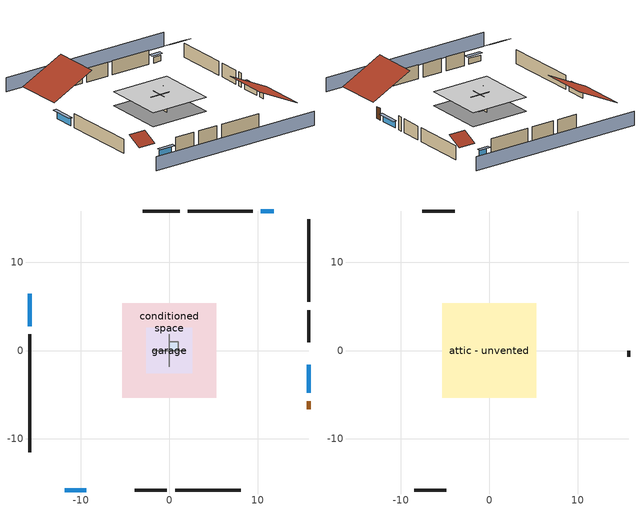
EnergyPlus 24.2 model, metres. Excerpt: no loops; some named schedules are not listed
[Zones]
central ac and furnace airloop ret air zone
 floor adiabatic (AdiabaticConst): 0,0 0,1 1,1 1,0 z0
 wall adiabatic (AdiabaticConst): 0,1 0,0 1,0 1,1 0,1 z0:1
 ceiling adiabatic (AdiabaticConst): 1,0 1,1 0,1 0,0 z1
conditioned space
 floor foundation (Slab2 construction): -5.34,-5.34 -5.34,5.34 5.34,5.34 5.34,-5.34 z0
 wall outside (AdiabaticWallConstruction 1): 15.78,-6.63 15.78,-5.71 z0:2.03
 wall outside (AdiabaticWallConstruction): -15.78,6.41 -15.78,2.77 z0:1.22; 11.79,15.78 10.36,15.78 z0:0.98; 15.78,-4.79 15.78,-1.63 z0:1.07; -11.79,-15.78 -9.41,-15.78 z0:1.04
 wall outside (Wall3 construction): -15.78,1.84 -15.78,-11.49 z0:2.44
 wall outside (Wall4 construction): 1.19,15.78 -3,15.78 z0:2.44
 wall outside (Wall7 construction): 15.78,5.5 15.78,14.85 z0:2.44
 wall outside (Wall8 construction): 0.66,-15.78 8.07,-15.78 z0:2.44
 wall to garage (Wall5 construction): 0,-1.83 0,1.83 z0:2.44
 wall to garage (Wall6 construction): 1.83,0 -1.83,0 z0:2.44
 window (WindowConstruction): -15.78,6.4 -15.78,2.77 z0:1.22
 window (WindowConstruction 1): 11.79,15.78 10.36,15.78 z0:0.98
 window (WindowConstruction 2): 15.78,-4.79 15.78,-1.63 z0:1.07
 window (WindowConstruction 3): -11.79,-15.78 -9.41,-15.78 z0:1.04
 door (Door): 15.78,-6.63 15.78,-5.72 z0:2.03
garage
 floor foundation (Slab1 construction): -2.59,-2.59 -2.59,2.59 2.59,2.59 2.59,-2.59 z0
 wall outside (Wall1 construction): 9.43,15.78 2.12,15.78 z0:2.44
 wall outside (Wall12 construction): -3.92,-15.78 -0.27,-15.78 z0:2.44
 wall outside (Wall2 construction): 15.78,0.91 15.78,4.57 z0:2.44
attic - unvented
 floor to garage (Floor1 construction): -2.59,-2.59 -2.59,2.59 2.59,2.59 2.59,-2.59 z2.44
 floor to conditioned space (Floor2 construction Reversed): -5.34,-5.34 -5.34,5.34 5.34,5.34 5.34,-5.34 z2.44
 wall outside (Wall10 construction): -8.48,-15.78 -4.85,-15.78 z0:2.44
 wall outside (Wall11 construction): 15.78,-0.71 15.78,-0.02 z0:2.44
 wall outside (Wall9 construction): -3.93,15.78 -7.56,15.78 z0:2.44
 roof outside (Roof1 construction): -15.78,7.33,2.44 -8.23,7.33,6.21 -8.23,15.78,6.21 -15.78,15.78,2.44
 roof outside (Roof2 construction): 12.72,15.78,2.44 12.72,13.04,3.81 15.78,13.04,3.81 15.78,15.78,2.44
 roof outside (Roof3 construction): -12.72,-15.78,2.44 -12.72,-13.04,3.81 -15.78,-13.04,3.81 -15.78,-15.78,2.44
 roof outside (Roof4 construction): 15.78,-7.56,2.44 8.43,-7.56,6.11 8.43,-15.78,6.11 15.78,-15.78,2.44
shading: 15.78,20.35 -15.78,20.35 / -15.78,-20.35 15.78,-20.35 z0:2.44; -15.78,2.47 -15.78,6.71 -16.38,6.71 -16.38,2.47 z1.52; 10.06,15.78 12.09,15.78 12.09,16.38 10.06,16.38 z1.28; 15.78,-1.33 15.78,-5.09 16.38,-5.09 16.38,-1.33 z1.37; -9.11,-15.78 -12.09,-15.78 -12.09,-16.38 -9.11,-16.38 z1.34
[Building]
Building 1: Terrain=Suburbs
[Site:Location]
Portland Intl Arpt_OR: Latitude {deg}=45.59; Longitude {deg}=-122.6; Time Zone {hr}=-8; Elevation {m}=33; Keep Site Location Information=Yes
[Site:GroundTemperature:Shallow]
10.2558, 8.96328, 8.85977, 9.47314, 11.9355, 14.3863, 16.5111, 17.8571, 17.9714, 16.8767, 14.8061, 12.4304
[Site:WaterMainsTemperature]
Calculation Method=Schedule; Temperature Schedule=mains temperature schedule
[Material] Roughness=Rough; Thermal Absorptance=0.9
Name | Thickness {m} | Conductivity {W/m-K} | Density {kg/m3} | Specific Heat {J/kg-K} | Solar Absorptance | Visible Absorptance
asphalt or fiberglass shingles | 0.00635 | 0.162714 | 1121.4 | 1465.45 | 0.85 | 0.85
ceiling loosefill ins | 0.0846667 | 0.0480833 | 16.02 | 1046.75 | 0.7 | 0.7
ceiling stud and cavity | 0.1397 | 1.39189 | 65.682 | 1177.47 | 0.7 | 0.7
ceiling stud and cavity 1 | 0.1397 | 0.0920385 | 65.682 | 1177.47 | 0.7 | 0.7
concrete 4.0 in. | 0.1016 | 1.803125 | 2242.8 | 837.4 | 0.7 | 0.7
door material | 0.04445 | 0.0612267 | 512.64 | 1214.23 | 0.7 | 0.7
floor covering | 0.0127 | 0.0450781 | 54.468 | 1339.84 | 0.9 | 0.9
furniture material conditioned space 1; furniture material garage 1 | 0.1524 | 0.115458 | 640.8 | 1214.23 | 0.6 | 0.6
gypsum board | 0.0127 | 0.160291 | 801 | 837.4 | 0.6 | 0.6
osb sheathing 0.5 in. | 0.0127 | 0.115458 | 512.64 | 1214.23 | 0.6 | 0.6
osb sheathing 0.5 in. 1; osb sheathing 0.5 in. 2; osb sheathing 0.5 in. 3 | 0.0127 | 0.115458 | 512.64 | 1214.23 | 0.7 | 0.7
roof rigid ins | 0.00281632 | 0.029427 | 32.04 | 1214.23 | 0.7 | 0.7
wall rigid ins | 0.512978 | 0.029427 | 32.04 | 1214.23 | 0.7 | 0.7
wall stud and cavity | 0.1397 | 0.727959 | 139.0536 | 1170.24 | 0.6 | 0.6
wall stud and cavity 1 | 0.1397 | 0.550994 | 139.0536 | 1170.24 | 0.7 | 0.7
wall stud and cavity 2 | 0.1397 | 0.335416 | 139.0536 | 1170.24 | 0.7 | 0.7
wall stud and cavity 3 | 0.0889 | 0.380278 | 52.3479 | 1209.89 | 0.7 | 0.7
wall stud and cavity 4 | 0.0889 | 0.391764 | 83.0341 | 1211.67 | 0.7 | 0.7
wood siding | 0.0254 | 0.102417 | 544.68 | 1172.36 | 0.85 | 0.85
wood siding 1; wood siding 2 | 0.0254 | 0.102417 | 544.68 | 1172.36 | 0.7 | 0.7
[Material:NoMass]
Adiabatic: Roughness=Rough; Thermal Resistance {m2-K/W}=176.1; Thermal Absorptance=0.9; Solar Absorptance=0.7; Visible Absorptance=0.7
[WindowMaterial:SimpleGlazingSystem]
WindowMaterial: U-Factor {W/m2-K}=2.15764; Solar Heat Gain Coefficient=0.44
[Construction]
AdiabaticConst: Adiabatic
AdiabaticWallConstruction: wood siding 1, wall rigid ins, wall stud and cavity 3, gypsum board
AdiabaticWallConstruction 1: wood siding 2, wall rigid ins, wall stud and cavity 3, gypsum board
Door: door material
Floor1 construction: ceiling stud and cavity
Floor2 construction Reversed: gypsum board, ceiling stud and cavity 1, ceiling loosefill ins
furniture construction conditioned space 1: furniture material conditioned space 1
furniture construction garage 1: furniture material garage 1
PartitionWallConstruction: gypsum board, wall stud and cavity 4, gypsum board
Roof1 construction; Roof2 construction; Roof3 construction; Roof4 construction: asphalt or fiberglass shingles, roof rigid ins, osb sheathing 0.5 in.
Slab1 construction: concrete 4.0 in.
Slab2 construction: concrete 4.0 in., floor covering
Wall1 construction; Wall2 construction: wood siding, osb sheathing 0.5 in. 1, wall stud and cavity
Wall10 construction; Wall11 construction; Wall12 construction; Wall9 construction: wood siding, osb sheathing 0.5 in. 3, wall stud and cavity
Wall3 construction; Wall4 construction: wood siding, osb sheathing 0.5 in. 1, wall stud and cavity 1, gypsum board
Wall5 construction: osb sheathing 0.5 in. 2, wall stud and cavity 2, gypsum board
Wall6 construction: osb sheathing 0.5 in. 3, wall stud and cavity 2, gypsum board
Wall7 construction; Wall8 construction: wood siding, osb sheathing 0.5 in. 3, wall stud and cavity 1, gypsum board
WindowConstruction; WindowConstruction 1; WindowConstruction 2; WindowConstruction 3: WindowMaterial
[Zone] Multiplier=1
Name | Volume {m3} | Part of Total Floor Area
attic - unvented | 124.583 | Yes
central ac and furnace airloop ret air zone | 1 | No
conditioned space | 278.185 | Yes
garage | 65.242 | Yes
[Space]
Name | Zone | Volume {m3} | Space Type
attic - unvented 1 | attic - unvented | 124.583
central ac and furnace airloop ret air space | central ac and furnace airloop ret air zone |  | Plenum Space Type
conditioned space 1 | conditioned space | 278.185
garage 1 | garage | 65.242
[OtherEquipment] Design Level Calculation Method=EquipmentLevel
Name | Fuel Type | Zone or ZoneList or Space or SpaceList | Schedule | Design Level {W} | Fraction Latent | Fraction Radiant | Fraction Lost
central ac and furnace airloop_0 RetCondToDZ; central ac and furnace airloop_0 SupCondToDZ; central ac and furnace airloop_0 SupSensLkToDZ | None | attic - unvented 1 | Always On Discrete | 0 | 0 | 0 | 0
central ac and furnace airloop_0 SupLatLkToDZ | None | attic - unvented 1 | Always On Discrete | 0 | 1 | 0 | 0
central ac and furnace airloop_0 RetCondToRP; central ac and furnace airloop_0 RetSensLkToRP | None | central ac and furnace airloop ret air space | Always On Discrete | 0 | 0 | 0 | 0
central ac and furnace airloop_0 RetLatLkToRP | None | central ac and furnace airloop ret air space | Always On Discrete | 0 | 1 | 0 | 0
central ac and furnace airloop_0 SupCondToLv; central ac and furnace airloop_0 SupSensLkToCond; mech vent house fan sensible load; water heater sens | None | conditioned space 1 | Always On Discrete | 0 | 0 | 0 | 0
central ac and furnace airloop_0 SupLatLkToCond; mech vent house fan latent load; water heater lat | None | conditioned space 1 | Always On Discrete | 0 | 1 | 0 | 0
clothes dryer 1 | NaturalGas | conditioned space 1 | clothes_dryer | 4848.28 | 0.015 | 0.081 | 0.85
cooking range 1 | Electricity | conditioned space 1 | cooking_range | 0 | 0.08 | 0.432 | 0.2
general water use latent | None | conditioned space 1 | general water use schedule | 136.464 | 1 | 0 | 0
general water use sensible | None | conditioned space 1 | general water use schedule | -134.491 | 0 | 0.6 | 0
water heater energy adjustment1 | Electricity | conditioned space 1 | Always On Discrete | 0.01 | 0 | 0 | 1
[ZoneInfiltration:DesignFlowRate] Schedule=Always On Discrete
Name | Zone or ZoneList or Space or SpaceList | Design Flow Rate Calculation Method | Design Flow Rate {m3/s} | Air Changes per Hour {1/hr} | Constant Term Coefficient | Temperature Term Coefficient | Velocity Term Coefficient | Velocity Squared Term Coefficient
attic_unvented 1 duct leakage imbalance infil flow | attic - unvented 1 | Flow/Zone | 0
infil attic - unvented 1 | attic - unvented 1 | AirChanges/Hour |  | 0.1 | 1 | 0 | 0 | 0
infil flow; natural vent flow; whole house fan flow | conditioned space 1 | Flow/Zone | 0
[ZoneMixing] Schedule=Always On Continuous; Design Flow Rate Calculation Method=Flow/Zone; Design Flow Rate {m3/s}=0
Name | Zone or Space | Source Zone or Space
central ac and furnace airloop_0 ZoneMixCondToDZ mix; whole house fan mix | attic - unvented | conditioned space
central ac and furnace airloop_0 ZoneMixDZToCond mix | conditioned space | attic - unvented
[SpaceList]
Plenum Space Type: central ac and furnace airloop ret air space
[SurfaceProperty:ExposedFoundationPerimeter] Exposed Perimeter Calculation Method=TotalExposedPerimeter
Name | Total Exposed Perimeter {m}
Slab2 | 39.80688
Slab1 | 14.6304
[SurfaceProperty:IncidentSolarMultiplier] Incident Solar Multiplier=1; Incident Solar Multiplier Schedule=trans schedule winter=0.85 summer=0.7
Window1; Window2; Window3; Window4
[InternalMass]
Name | Construction | Zone or ZoneList | Space or SpaceList | Surface Area {m2}
furniture mass conditioned space 1 | furniture construction conditioned space 1 | conditioned space | conditioned space 1 | 45.63397
partition wall mass | PartitionWallConstruction | conditioned space | conditioned space 1 | 114.085
furniture mass garage 1 | furniture construction garage 1 | garage | garage 1 | 2.67561
[Lights] Design Level Calculation Method=LightingLevel; Return Air Fraction=0; Fraction Radiant=0.6; Fraction Visible=0.2; Fraction Replaceable=1
Name | Zone or ZoneList or Space or SpaceList | Schedule | Lighting Level {W}
interior lighting | conditioned space 1 | lighting_interior | 193.209
garage lighting | garage 1 | lighting_garage | 8.5453
[People]
occupants: Zone or ZoneList or Space or SpaceList=conditioned space 1; Number of People Schedule=occupants; Number of People Calculation Method=People; Number of People=7; Fraction Radiant=0.314171; Sensible Heat Fraction=0.56303; Activity Level Schedule=occupants activity schedule; Carbon Dioxide Generation Rate {m3/s-W}=0; Enable ASHRAE 55 Comfort Warnings=No; Mean Radiant Temperature Calculation Type=EnclosureAveraged
[ElectricEquipment] Design Level Calculation Method=EquipmentLevel
Name | Zone or ZoneList or Space or SpaceList | Schedule | Design Level {W} | Fraction Latent | Fraction Radiant | Fraction Lost
clothes dryer | conditioned space 1 | clothes_dryer | 364.939 | 0.015 | 0.081 | 0.85
clothes washer | conditioned space 1 | clothes_washer | 239.893 | 0.03 | 0.162 | 0.7
cooking range | conditioned space 1 | cooking_range | 1078.58 | 0.08 | 0.432 | 0.2
dishwasher | conditioned space 1 | dishwasher | 332.745 | 0.3 | 0.18 | 0.4
fridge | conditioned space 1 | fridge schedule | 39.726 | 0 | 0.6 | 0
mech vent bath fan 0 | conditioned space 1 | mech vent bath fan 0 schedule | 30 | 0 | 0 | 1
mech vent house fan | conditioned space 1 | mech vent house fan schedule | 0 | 0 | 0 | 1
mech vent house fan cfis | conditioned space 1 | mech vent house fan cfis schedule | 0 | 0 | 0 | 0
mech vent range fan 0 | conditioned space 1 | mech vent range fan 0 schedule | 30 | 0 | 0 | 1
misc plug loads | conditioned space 1 | plug_loads_other | 507.137 | 0.021 | 0.558 | 0.049
misc tv | conditioned space 1 | plug_loads_tv | 724.574 | 0 | 0.6 | 0
whole house fan | conditioned space 1 | Always On Discrete | 0 | 0 | 0 | 1
freezer | garage 1 | freezer schedule | 194.914 | 0 | 0.6 | 0
fridge 1 | garage 1 | fridge schedule 1 | 80.4475 | 0 | 0.6 | 0
[ZoneInfiltration:EffectiveLeakageArea]
infil garage 1: Zone or Space=garage 1; Schedule=Always On Discrete; Effective Air Leakage Area {cm2}=135.918; Stack Coefficient=0.000129147; Wind Coefficient=4.38083e-05
[AirLoopHVAC:ReturnPlenum]
Air Loop HVAC Return Plenum 1: Zone=central ac and furnace airloop ret air zone
[Foundation:Kiva] Wall Height Above Grade {m}=0.1016; Wall Depth Below Slab {m}=0.2032
Name | Initial Indoor Air Temperature {C}
Foundation Kiva 1 | 13.4258
Foundation Kiva 2 | 22.2222
[Foundation:Kiva:Settings]
Soil Conductivity {W/m-K}=2.9427; Soil Density {kg/m3}=1842.3; Soil Specific Heat {J/kg-K}=418.7; Ground Solar Absorptivity=0.9; Ground Thermal Absorptivity=0.9; Ground Surface Roughness {m}=0.03; Far-Field Width {m}=40; Deep-Ground Boundary Condition=ZeroFlux; Deep-Ground Depth {m}=40; Minimum Cell Dimension {m}=0.2; Maximum Cell Growth Coefficient=3; Simulation Timestep=Timestep
[Exterior:Lights]
exterior lighting: Schedule=exterior lighting schedule; Design Level {W}=6.19068
[EnergyManagementSystem:Sensor]
Name | Output:Variable or Output:Meter Index Key | Output:Variable or Output:Meter
central_ac_and_furnace_airloop_0_DZ_T_s | attic - unvented | Zone Air Temperature
central_ac_and_furnace_airloop_0_DZ_W_s | attic - unvented | Zone Mean Air Humidity Ratio
fridge_tin_s_1 | garage | Zone Mean Air Temperature
[Schedule:Constant]
Name | Hourly Value
Always On Discrete; Always On Continuous; mech vent house fan schedule; mech vent house fan cfis schedule | 1
occupants activity schedule | 117.228
fridge schedule; fridge schedule 1 | 0
[Schedule:Day:Interval]
trans schedule winter=0.85 summer=0.7 day; trans schedule winter=0.85 summer=0.7 day 2: No, 24:00, 0.85
trans schedule winter=0.85 summer=0.7 day 1: No, 24:00, 0.7
trans schedule winter=0.85 summer=0.7 default day; mech vent bath fan 0 schedule default day; mech vent range fan 0 schedule default day; general water use schedule default day; freezer schedule default day: No, 24:00, 0
mech vent bath fan 0 schedule day: No, 18:00, 0, 19:00, 1, 24:00, 0
mech vent range fan 0 schedule day: No, 06:00, 0, 07:00, 1, 24:00, 0
general water use schedule day: No, 01:00, 0.315068, 03:00, 0.287671, 04:00, 0.342466, 05:00, 0.369863, 06:00, 0.520548, 07:00, 0.60274, 08:00, 0.534247, 10:00, 0.506849, 11:00, 0.465753, 14:00, 0.479452, 15:00, 0.534247, 16:00, 0.589041, 17:00, 0.69863, 18:00, 0.876712, 19:00, 0.890411, 20:00, 0.986301, 21:00, 1, 22:00, 0.863014, 23:00, 0.616438, 24:00, 0.465753
freezer schedule day: No, 01:00, 0.610949, 02:00, 0.595675, 03:00, 0.580401, 04:00, 0.565128, 06:00, 0.549854, 07:00, 0.580401, 08:00, 0.610949, 10:00, 0.626223, 12:00, 0.610949, 15:00, 0.641496, 16:00, 0.626223, 17:00, 0.672044, 18:00, 0.733139, 19:00, 0.763686, 20:00, 0.733139, 21:00, 0.717865, 22:00, 0.702591, 23:00, 0.672044, 24:00, 0.626223
[Schedule:Week:Daily]
trans schedule winter=0.85 summer=0.7 Week Rule - Jan1-May26: trans schedule winter=0.85 summer=0.7 day, trans schedule winter=0.85 summer=0.7 day, trans schedule winter=0.85 summer=0.7 day, trans schedule winter=0.85 summer=0.7 day, trans schedule winter=0.85 summer=0.7 day, trans schedule winter=0.85 summer=0.7 day, trans schedule winter=0.85 summer=0.7 day, trans schedule winter=0.85 summer=0.7 default day, trans schedule winter=0.85 summer=0.7 default day, trans schedule winter=0.85 summer=0.7 default day, trans schedule winter=0.85 summer=0.7 default day, trans schedule winter=0.85 summer=0.7 default day
trans schedule winter=0.85 summer=0.7 Week Rule - May27-Jun2: trans schedule winter=0.85 summer=0.7 day, trans schedule winter=0.85 summer=0.7 day, trans schedule winter=0.85 summer=0.7 day, trans schedule winter=0.85 summer=0.7 day, trans schedule winter=0.85 summer=0.7 day, trans schedule winter=0.85 summer=0.7 day 1, trans schedule winter=0.85 summer=0.7 day 1, trans schedule winter=0.85 summer=0.7 default day, trans schedule winter=0.85 summer=0.7 default day, trans schedule winter=0.85 summer=0.7 default day, trans schedule winter=0.85 summer=0.7 default day, trans schedule winter=0.85 summer=0.7 default day
trans schedule winter=0.85 summer=0.7 Week Rule - Jun3-Sep29: trans schedule winter=0.85 summer=0.7 day 1, trans schedule winter=0.85 summer=0.7 day 1, trans schedule winter=0.85 summer=0.7 day 1, trans schedule winter=0.85 summer=0.7 day 1, trans schedule winter=0.85 summer=0.7 day 1, trans schedule winter=0.85 summer=0.7 day 1, trans schedule winter=0.85 summer=0.7 day 1, trans schedule winter=0.85 summer=0.7 default day, trans schedule winter=0.85 summer=0.7 default day, trans schedule winter=0.85 summer=0.7 default day, trans schedule winter=0.85 summer=0.7 default day, trans schedule winter=0.85 summer=0.7 default day
trans schedule winter=0.85 summer=0.7 Week Rule - Sep30-Oct6: trans schedule winter=0.85 summer=0.7 day 1, trans schedule winter=0.85 summer=0.7 day 2, trans schedule winter=0.85 summer=0.7 day 2, trans schedule winter=0.85 summer=0.7 day 2, trans schedule winter=0.85 summer=0.7 day 2, trans schedule winter=0.85 summer=0.7 day 2, trans schedule winter=0.85 summer=0.7 day 2, trans schedule winter=0.85 summer=0.7 default day, trans schedule winter=0.85 summer=0.7 default day, trans schedule winter=0.85 summer=0.7 default day, trans schedule winter=0.85 summer=0.7 default day, trans schedule winter=0.85 summer=0.7 default day
trans schedule winter=0.85 summer=0.7 Week Rule - Oct7-Dec31: trans schedule winter=0.85 summer=0.7 day 2, trans schedule winter=0.85 summer=0.7 day 2, trans schedule winter=0.85 summer=0.7 day 2, trans schedule winter=0.85 summer=0.7 day 2, trans schedule winter=0.85 summer=0.7 day 2, trans schedule winter=0.85 summer=0.7 day 2, trans schedule winter=0.85 summer=0.7 day 2, trans schedule winter=0.85 summer=0.7 default day, trans schedule winter=0.85 summer=0.7 default day, trans schedule winter=0.85 summer=0.7 default day, trans schedule winter=0.85 summer=0.7 default day, trans schedule winter=0.85 summer=0.7 default day
mech vent bath fan 0 schedule Week Rule - Jan1-Dec31: mech vent bath fan 0 schedule day, mech vent bath fan 0 schedule day, mech vent bath fan 0 schedule day, mech vent bath fan 0 schedule day, mech vent bath fan 0 schedule day, mech vent bath fan 0 schedule day, mech vent bath fan 0 schedule day, mech vent bath fan 0 schedule default day, mech vent bath fan 0 schedule default day, mech vent bath fan 0 schedule default day, mech vent bath fan 0 schedule default day, mech vent bath fan 0 schedule default day
mech vent range fan 0 schedule Week Rule - Jan1-Dec31: mech vent range fan 0 schedule day, mech vent range fan 0 schedule day, mech vent range fan 0 schedule day, mech vent range fan 0 schedule day, mech vent range fan 0 schedule day, mech vent range fan 0 schedule day, mech vent range fan 0 schedule day, mech vent range fan 0 schedule default day, mech vent range fan 0 schedule default day, mech vent range fan 0 schedule default day, mech vent range fan 0 schedule default day, mech vent range fan 0 schedule default day
general water use schedule Week Rule - Jan1-Dec31: general water use schedule day, general water use schedule day, general water use schedule day, general water use schedule day, general water use schedule day, general water use schedule day, general water use schedule day, general water use schedule default day, general water use schedule default day, general water use schedule default day, general water use schedule default day, general water use schedule default day
freezer schedule Week Rule - Jan1-Jan27: freezer schedule day, freezer schedule day, freezer schedule day, freezer schedule day, freezer schedule day, freezer schedule day, freezer schedule day, freezer schedule default day, freezer schedule default day, freezer schedule default day, freezer schedule default day, freezer schedule default day
freezer schedule Week Rule - Jan28-Feb3: freezer schedule day, freezer schedule day, freezer schedule day, freezer schedule day, freezer schedule day 1, freezer schedule day 1, freezer schedule day 1, freezer schedule default day, freezer schedule default day, freezer schedule default day, freezer schedule default day, freezer schedule default day
freezer schedule Week Rule - Feb4-Feb24: freezer schedule day 1, freezer schedule day 1, freezer schedule day 1, freezer schedule day 1, freezer schedule day 1, freezer schedule day 1, freezer schedule day 1, freezer schedule default day, freezer schedule default day, freezer schedule default day, freezer schedule default day, freezer schedule default day
freezer schedule Week Rule - Feb25-Mar3: freezer schedule day 1, freezer schedule day 1, freezer schedule day 1, freezer schedule day 1, freezer schedule day 2, freezer schedule day 2, freezer schedule day 2, freezer schedule default day, freezer schedule default day, freezer schedule default day, freezer schedule default day, freezer schedule default day
freezer schedule Week Rule - Mar4-May26: freezer schedule day 2, freezer schedule day 2, freezer schedule day 2, freezer schedule day 2, freezer schedule day 2, freezer schedule day 2, freezer schedule day 2, freezer schedule default day, freezer schedule default day, freezer schedule default day, freezer schedule default day, freezer schedule default day
freezer schedule Week Rule - May27-Jun2: freezer schedule day 2, freezer schedule day 2, freezer schedule day 2, freezer schedule day 2, freezer schedule day 2, freezer schedule day 3, freezer schedule day 3, freezer schedule default day, freezer schedule default day, freezer schedule default day, freezer schedule default day, freezer schedule default day
freezer schedule Week Rule - Jun3-Sep29: freezer schedule day 3, freezer schedule day 3, freezer schedule day 3, freezer schedule day 3, freezer schedule day 3, freezer schedule day 3, freezer schedule day 3, freezer schedule default day, freezer schedule default day, freezer schedule default day, freezer schedule default day, freezer schedule default day
freezer schedule Week Rule - Sep30-Oct6: freezer schedule day 3, freezer schedule day 4, freezer schedule day 4, freezer schedule day 4, freezer schedule day 4, freezer schedule day 4, freezer schedule day 4, freezer schedule default day, freezer schedule default day, freezer schedule default day, freezer schedule default day, freezer schedule default day
freezer schedule Week Rule - Oct7-Oct27: freezer schedule day 4, freezer schedule day 4, freezer schedule day 4, freezer schedule day 4, freezer schedule day 4, freezer schedule day 4, freezer schedule day 4, freezer schedule default day, freezer schedule default day, freezer schedule default day, freezer schedule default day, freezer schedule default day
freezer schedule Week Rule - Oct28-Nov3: freezer schedule day 4, freezer schedule day 4, freezer schedule day 4, freezer schedule day 4, freezer schedule day 5, freezer schedule day 5, freezer schedule day 5, freezer schedule default day, freezer schedule default day, freezer schedule default day, freezer schedule default day, freezer schedule default day
freezer schedule Week Rule - Nov4-Nov24: freezer schedule day 5, freezer schedule day 5, freezer schedule day 5, freezer schedule day 5, freezer schedule day 5, freezer schedule day 5, freezer schedule day 5, freezer schedule default day, freezer schedule default day, freezer schedule default day, freezer schedule default day, freezer schedule default day
freezer schedule Week Rule - Nov25-Dec1: freezer schedule day 5, freezer schedule day 5, freezer schedule day 5, freezer schedule day 5, freezer schedule day 5, freezer schedule day 5, freezer schedule day 6, freezer schedule default day, freezer schedule default day, freezer schedule default day, freezer schedule default day, freezer schedule default day
freezer schedule Week Rule - Dec2-Dec31: freezer schedule day 6, freezer schedule day 6, freezer schedule day 6, freezer schedule day 6, freezer schedule day 6, freezer schedule day 6, freezer schedule day 6, freezer schedule default day, freezer schedule default day, freezer schedule default day, freezer schedule default day, freezer schedule default day
exterior lighting schedule Week Rule - Jan1-Jan27: exterior lighting schedule day, exterior lighting schedule day, exterior lighting schedule day, exterior lighting schedule day, exterior lighting schedule day, exterior lighting schedule day, exterior lighting schedule day, exterior lighting schedule default day, exterior lighting schedule default day, exterior lighting schedule default day, exterior lighting schedule default day, exterior lighting schedule default day
exterior lighting schedule Week Rule - Jan28-Feb3: exterior lighting schedule day, exterior lighting schedule day, exterior lighting schedule day, exterior lighting schedule day, exterior lighting schedule day 1, exterior lighting schedule day 1, exterior lighting schedule day 1, exterior lighting schedule default day, exterior lighting schedule default day, exterior lighting schedule default day, exterior lighting schedule default day, exterior lighting schedule default day
exterior lighting schedule Week Rule - Feb4-Feb24: exterior lighting schedule day 1, exterior lighting schedule day 1, exterior lighting schedule day 1, exterior lighting schedule day 1, exterior lighting schedule day 1, exterior lighting schedule day 1, exterior lighting schedule day 1, exterior lighting schedule default day, exterior lighting schedule default day, exterior lighting schedule default day, exterior lighting schedule default day, exterior lighting schedule default day
exterior lighting schedule Week Rule - Feb25-Mar3: exterior lighting schedule day 1, exterior lighting schedule day 1, exterior lighting schedule day 1, exterior lighting schedule day 1, exterior lighting schedule day 2, exterior lighting schedule day 2, exterior lighting schedule day 2, exterior lighting schedule default day, exterior lighting schedule default day, exterior lighting schedule default day, exterior lighting schedule default day, exterior lighting schedule default day
exterior lighting schedule Week Rule - Mar4-Mar31: exterior lighting schedule day 2, exterior lighting schedule day 2, exterior lighting schedule day 2, exterior lighting schedule day 2, exterior lighting schedule day 2, exterior lighting schedule day 2, exterior lighting schedule day 2, exterior lighting schedule default day, exterior lighting schedule default day, exterior lighting schedule default day, exterior lighting schedule default day, exterior lighting schedule default day
exterior lighting schedule Week Rule - Apr1-Apr28: exterior lighting schedule day 3, exterior lighting schedule day 3, exterior lighting schedule day 3, exterior lighting schedule day 3, exterior lighting schedule day 3, exterior lighting schedule day 3, exterior lighting schedule day 3, exterior lighting schedule default day, exterior lighting schedule default day, exterior lighting schedule default day, exterior lighting schedule default day, exterior lighting schedule default day
exterior lighting schedule Week Rule - Apr29-May5: exterior lighting schedule day 3, exterior lighting schedule day 3, exterior lighting schedule day 4, exterior lighting schedule day 4, exterior lighting schedule day 4, exterior lighting schedule day 4, exterior lighting schedule day 4, exterior lighting schedule default day, exterior lighting schedule default day, exterior lighting schedule default day, exterior lighting schedule default day, exterior lighting schedule default day
exterior lighting schedule Week Rule - May6-May26: exterior lighting schedule day 4, exterior lighting schedule day 4, exterior lighting schedule day 4, exterior lighting schedule day 4, exterior lighting schedule day 4, exterior lighting schedule day 4, exterior lighting schedule day 4, exterior lighting schedule default day, exterior lighting schedule default day, exterior lighting schedule default day, exterior lighting schedule default day, exterior lighting schedule default day
exterior lighting schedule Week Rule - May27-Jun2: exterior lighting schedule day 4, exterior lighting schedule day 4, exterior lighting schedule day 4, exterior lighting schedule day 4, exterior lighting schedule day 4, exterior lighting schedule day 5, exterior lighting schedule day 5, exterior lighting schedule default day, exterior lighting schedule default day, exterior lighting schedule default day, exterior lighting schedule default day, exterior lighting schedule default day
exterior lighting schedule Week Rule - Jun3-Jun30: exterior lighting schedule day 5, exterior lighting schedule day 5, exterior lighting schedule day 5, exterior lighting schedule day 5, exterior lighting schedule day 5, exterior lighting schedule day 5, exterior lighting schedule day 5, exterior lighting schedule default day, exterior lighting schedule default day, exterior lighting schedule default day, exterior lighting schedule default day, exterior lighting schedule default day
exterior lighting schedule Week Rule - Jul1-Jul28: exterior lighting schedule day 6, exterior lighting schedule day 6, exterior lighting schedule day 6, exterior lighting schedule day 6, exterior lighting schedule day 6, exterior lighting schedule day 6, exterior lighting schedule day 6, exterior lighting schedule default day, exterior lighting schedule default day, exterior lighting schedule default day, exterior lighting schedule default day, exterior lighting schedule default day
exterior lighting schedule Week Rule - Jul29-Aug4: exterior lighting schedule day 6, exterior lighting schedule day 6, exterior lighting schedule day 6, exterior lighting schedule day 7, exterior lighting schedule day 7, exterior lighting schedule day 7, exterior lighting schedule day 7, exterior lighting schedule default day, exterior lighting schedule default day, exterior lighting schedule default day, exterior lighting schedule default day, exterior lighting schedule default day
exterior lighting schedule Week Rule - Aug5-Aug25: exterior lighting schedule day 7, exterior lighting schedule day 7, exterior lighting schedule day 7, exterior lighting schedule day 7, exterior lighting schedule day 7, exterior lighting schedule day 7, exterior lighting schedule day 7, exterior lighting schedule default day, exterior lighting schedule default day, exterior lighting schedule default day, exterior lighting schedule default day, exterior lighting schedule default day
exterior lighting schedule Week Rule - Aug26-Sep1: exterior lighting schedule day 7, exterior lighting schedule day 7, exterior lighting schedule day 7, exterior lighting schedule day 7, exterior lighting schedule day 7, exterior lighting schedule day 7, exterior lighting schedule day 8, exterior lighting schedule default day, exterior lighting schedule default day, exterior lighting schedule default day, exterior lighting schedule default day, exterior lighting schedule default day
exterior lighting schedule Week Rule - Sep2-Sep29: exterior lighting schedule day 8, exterior lighting schedule day 8, exterior lighting schedule day 8, exterior lighting schedule day 8, exterior lighting schedule day 8, exterior lighting schedule day 8, exterior lighting schedule day 8, exterior lighting schedule default day, exterior lighting schedule default day, exterior lighting schedule default day, exterior lighting schedule default day, exterior lighting schedule default day
exterior lighting schedule Week Rule - Sep30-Oct6: exterior lighting schedule day 8, exterior lighting schedule day 9, exterior lighting schedule day 9, exterior lighting schedule day 9, exterior lighting schedule day 9, exterior lighting schedule day 9, exterior lighting schedule day 9, exterior lighting schedule default day, exterior lighting schedule default day, exterior lighting schedule default day, exterior lighting schedule default day, exterior lighting schedule default day
exterior lighting schedule Week Rule - Oct7-Oct27: exterior lighting schedule day 9, exterior lighting schedule day 9, exterior lighting schedule day 9, exterior lighting schedule day 9, exterior lighting schedule day 9, exterior lighting schedule day 9, exterior lighting schedule day 9, exterior lighting schedule default day, exterior lighting schedule default day, exterior lighting schedule default day, exterior lighting schedule default day, exterior lighting schedule default day
exterior lighting schedule Week Rule - Oct28-Nov3: exterior lighting schedule day 9, exterior lighting schedule day 9, exterior lighting schedule day 9, exterior lighting schedule day 9, exterior lighting schedule day 10, exterior lighting schedule day 10, exterior lighting schedule day 10, exterior lighting schedule default day, exterior lighting schedule default day, exterior lighting schedule default day, exterior lighting schedule default day, exterior lighting schedule default day
exterior lighting schedule Week Rule - Nov4-Nov24: exterior lighting schedule day 10, exterior lighting schedule day 10, exterior lighting schedule day 10, exterior lighting schedule day 10, exterior lighting schedule day 10, exterior lighting schedule day 10, exterior lighting schedule day 10, exterior lighting schedule default day, exterior lighting schedule default day, exterior lighting schedule default day, exterior lighting schedule default day, exterior lighting schedule default day
exterior lighting schedule Week Rule - Nov25-Dec1: exterior lighting schedule day 10, exterior lighting schedule day 10, exterior lighting schedule day 10, exterior lighting schedule day 10, exterior lighting schedule day 10, exterior lighting schedule day 10, exterior lighting schedule day 11, exterior lighting schedule default day, exterior lighting schedule default day, exterior lighting schedule default day, exterior lighting schedule default day, exterior lighting schedule default day
exterior lighting schedule Week Rule - Dec2-Dec31: exterior lighting schedule day 11, exterior lighting schedule day 11, exterior lighting schedule day 11, exterior lighting schedule day 11, exterior lighting schedule day 11, exterior lighting schedule day 11, exterior lighting schedule day 11, exterior lighting schedule default day, exterior lighting schedule default day, exterior lighting schedule default day, exterior lighting schedule default day, exterior lighting schedule default day
[Schedule:Year]
trans schedule winter=0.85 summer=0.7: trans schedule winter=0.85 summer=0.7 Week Rule - Jan1-May26, 1, 1, 5, 26, trans schedule winter=0.85 summer=0.7 Week Rule - May27-Jun2, 5, 27, 6, 2, trans schedule winter=0.85 summer=0.7 Week Rule - Jun3-Sep29, 6, 3, 9, 29, trans schedule winter=0.85 summer=0.7 Week Rule - Sep30-Oct6, 9, 30, 10, 6, trans schedule winter=0.85 summer=0.7 Week Rule - Oct7-Dec31, 10, 7, 12, 31
mech vent bath fan 0 schedule: mech vent bath fan 0 schedule Week Rule - Jan1-Dec31, 1, 1, 12, 31
mech vent range fan 0 schedule: mech vent range fan 0 schedule Week Rule - Jan1-Dec31, 1, 1, 12, 31
general water use schedule: general water use schedule Week Rule - Jan1-Dec31, 1, 1, 12, 31
freezer schedule: freezer schedule Week Rule - Jan1-Jan27, 1, 1, 1, 27, freezer schedule Week Rule - Jan28-Feb3, 1, 28, 2, 3, freezer schedule Week Rule - Feb4-Feb24, 2, 4, 2, 24, freezer schedule Week Rule - Feb25-Mar3, 2, 25, 3, 3, freezer schedule Week Rule - Mar4-May26, 3, 4, 5, 26, freezer schedule Week Rule - May27-Jun2, 5, 27, 6, 2, freezer schedule Week Rule - Jun3-Sep29, 6, 3, 9, 29, freezer schedule Week Rule - Sep30-Oct6, 9, 30, 10, 6, freezer schedule Week Rule - Oct7-Oct27, 10, 7, 10, 27, freezer schedule Week Rule - Oct28-Nov3, 10, 28, 11, 3, freezer schedule Week Rule - Nov4-Nov24, 11, 4, 11, 24, freezer schedule Week Rule - Nov25-Dec1, 11, 25, 12, 1, freezer schedule Week Rule - Dec2-Dec31, 12, 2, 12, 31
exterior lighting schedule: exterior lighting schedule Week Rule - Jan1-Jan27, 1, 1, 1, 27, exterior lighting schedule Week Rule - Jan28-Feb3, 1, 28, 2, 3, exterior lighting schedule Week Rule - Feb4-Feb24, 2, 4, 2, 24, exterior lighting schedule Week Rule - Feb25-Mar3, 2, 25, 3, 3, exterior lighting schedule Week Rule - Mar4-Mar31, 3, 4, 3, 31, exterior lighting schedule Week Rule - Apr1-Apr28, 4, 1, 4, 28, exterior lighting schedule Week Rule - Apr29-May5, 4, 29, 5, 5, exterior lighting schedule Week Rule - May6-May26, 5, 6, 5, 26, exterior lighting schedule Week Rule - May27-Jun2, 5, 27, 6, 2, exterior lighting schedule Week Rule - Jun3-Jun30, 6, 3, 6, 30, exterior lighting schedule Week Rule - Jul1-Jul28, 7, 1, 7, 28, exterior lighting schedule Week Rule - Jul29-Aug4, 7, 29, 8, 4, exterior lighting schedule Week Rule - Aug5-Aug25, 8, 5, 8, 25, exterior lighting schedule Week Rule - Aug26-Sep1, 8, 26, 9, 1, exterior lighting schedule Week Rule - Sep2-Sep29, 9, 2, 9, 29, exterior lighting schedule Week Rule - Sep30-Oct6, 9, 30, 10, 6, exterior lighting schedule Week Rule - Oct7-Oct27, 10, 7, 10, 27, exterior lighting schedule Week Rule - Oct28-Nov3, 10, 28, 11, 3, exterior lighting schedule Week Rule - Nov4-Nov24, 11, 4, 11, 24, exterior lighting schedule Week Rule - Nov25-Dec1, 11, 25, 12, 1, exterior lighting schedule Week Rule - Dec2-Dec31, 12, 2, 12, 31
[Schedule:File] File=in.schedules.csv; Rows to Skip at Top=1; Number of Hours of Data=8760; Column Separator=Comma; Interpolate to Timestep=Yes; Minutes per Item=15; Adjust Schedule for Daylight Savings=Yes
Name | Column Number
lighting_interior | 4
occupants | 1
clothes_dryer | 10
clothes_washer | 9
cooking_range | 11
dishwasher | 7
plug_loads_other | 2
plug_loads_tv | 3
lighting_garage | 5
[Schedule:Compact]
mains temperature schedule: Through: 01/01, For: AllDays, Until: 24:00, 13.0633, Through: 01/02, For: AllDays, Until: 24:00, 13.0189, Through: 01/03, For: AllDays, Until: 24:00, 12.975, Through: 01/04, For: AllDays, Until: 24:00, 12.9328, Through: 01/05, For: AllDays, Until: 24:00, 12.8917, Through: 01/06, For: AllDays, Until: 24:00, 12.8517, Through: 01/07, For: AllDays, Until: 24:00, 12.8122, Through: 01/08, For: AllDays, Until: 24:00, 12.7744, Through: 01/09, For: AllDays, Until: 24:00, 12.7378, Through: 01/10, For: AllDays, Until: 24:00, 12.7017, Through: 01/11, For: AllDays, Until: 24:00, 12.6672, Through: 01/12, For: AllDays, Until: 24:00, 12.6339, Through: 01/13, For: AllDays, Until: 24:00, 12.6017, Through: 01/14, For: AllDays, Until: 24:00, 12.5706, Through: 01/15, For: AllDays, Until: 24:00, 12.5411, Through: 01/16, For: AllDays, Until: 24:00, 12.5122, Through: 01/17, For: AllDays, Until: 24:00, 12.485, Through: 01/18, For: AllDays, Until: 24:00, 12.4583, Through: 01/19, For: AllDays, Until: 24:00, 12.4333, Through: 01/20, For: AllDays, Until: 24:00, 12.41, Through: 01/21, For: AllDays, Until: 24:00, 12.3872, Through: 01/22, For: AllDays, Until: 24:00, 12.3661, Through: 01/23, For: AllDays, Until: 24:00, 12.3456, Through: 01/24, For: AllDays, Until: 24:00, 12.3272, Through: 01/25, For: AllDays, Until: 24:00, 12.3094, Through: 01/26, For: AllDays, Until: 24:00, 12.2933, Through: 01/27, For: AllDays, Until: 24:00, 12.2783, Through: 01/28, For: AllDays, Until: 24:00, 12.2644, Through: 01/29, For: AllDays, Until: 24:00, 12.2517, Through: 01/30, For: AllDays, Until: 24:00, 12.2406, Through: 01/31, For: AllDays, Until: 24:00, 12.2306, Through: 02/01, For: AllDays, Until: 24:00, 12.2222, Through: 02/02, For: AllDays, Until: 24:00, 12.215, Through: 02/03, For: AllDays, Until: 24:00, 12.2089, Through: 02/04, For: AllDays, Until: 24:00, 12.2039, Through: 02/05, For: AllDays, Until: 24:00, 12.2006, Through: 02/06, For: AllDays, Until: 24:00, 12.1983, Through: 02/07, For: AllDays, Until: 24:00, 12.1978, Through: 02/08, For: AllDays, Until: 24:00, 12.1978, Through: 02/09, For: AllDays, Until: 24:00, 12.2, Through: 02/10, For: AllDays, Until: 24:00, 12.2028, Through: 02/11, For: AllDays, Until: 24:00, 12.2072, Through: 02/12, For: AllDays, Until: 24:00, 12.2128, Through: 02/13, For: AllDays, Until: 24:00, 12.2194, Through: 02/14, For: AllDays, Until: 24:00, 12.2278, Through: 02/15, For: AllDays, Until: 24:00, 12.2372, Through: 02/16, For: AllDays, Until: 24:00, 12.2483, Through: 02/17, For: AllDays, Until: 24:00, 12.26, Through: 02/18, For: AllDays, Until: 24:00, 12.2733, Through: 02/19, For: AllDays, Until: 24:00, 12.2883, Through: 02/20, For: AllDays, Until: 24:00, 12.3039, Through: 02/21, For: AllDays, Until: 24:00, 12.3211, Through: 02/22, For: AllDays, Until: 24:00, 12.3394, Through: 02/23, For: AllDays, Until: 24:00, 12.3594, Through: 02/24, For: AllDays, Until: 24:00, 12.38, Through: 02/25, For: AllDays, Until: 24:00, 12.4022, Through: 02/26, For: AllDays, Until: 24:00, 12.4256, Through: 02/27, For: AllDays, Until: 24:00, 12.4506, Through: 02/28, For: AllDays, Until: 24:00, 12.4761, Through: 03/01, For: AllDays, Until: 24:00, 12.5033, Through: 03/02, For: AllDays, Until: 24:00, 12.5317, Through: 03/03, For: AllDays, Until: 24:00, 12.5611, Through: 03/04, For: AllDays, Until: 24:00, 12.5917, Through: 03/05, For: AllDays, Until: 24:00, 12.6233, Through: 03/06, For: AllDays, Until: 24:00, 12.6567, Through: 03/07, For: AllDays, Until: 24:00, 12.6906, Through: 03/08, For: AllDays, Until: 24:00, 12.7261, Through: 03/09, For: AllDays, Until: 24:00, 12.7628, Through: 03/10, For: AllDays, Until: 24:00, 12.8, Through: 03/11, For: AllDays, Until: 24:00, 12.8389, Through: 03/12, For: AllDays, Until: 24:00, 12.8789, Through: 03/13, For: AllDays, Until: 24:00, 12.9194, Through: 03/14, For: AllDays, Until: 24:00, 12.9617, Through: 03/15, For: AllDays, Until: 24:00, 13.0044, Through: 03/16, For: AllDays, Until: 24:00, 13.0489, Through: 03/17, For: AllDays, Until: 24:00, 13.0939, Through: 03/18, For: AllDays, Until: 24:00, 13.14, Through: 03/19, For: AllDays, Until: 24:00, 13.1872, Through: 03/20, For: AllDays, Until: 24:00, 13.2356, Through: 03/21, For: AllDays, Until: 24:00, 13.285, Through: 03/22, For: AllDays, Until: 24:00, 13.335, Through: 03/23, For: AllDays, Until: 24:00, 13.3861, Through: 03/24, For: AllDays, Until: 24:00, 13.4383, Through: 03/25, For: AllDays, Until: 24:00, 13.4911, Through: 03/26, For: AllDays, Until: 24:00, 13.545, Through: 03/27, For: AllDays, Until: 24:00, 13.6, Through: 03/28, For: AllDays, Until: 24:00, 13.6556, Through: 03/29, For: AllDays, Until: 24:00, 13.7122, Through: 03/30, For: AllDays, Until: 24:00, 13.77, Through: 03/31, For: AllDays, Until: 24:00, 13.8283, Through: 04/01, For: AllDays, Until: 24:00, 13.8872, Through: 04/02, For: AllDays, Until: 24:00, 13.9472, Through: 04/03, For: AllDays, Until: 24:00, 14.0078, Through: 04/04, For: AllDays, Until: 24:00, 14.0689, Through: 04/05, For: AllDays, Until: 24:00, 14.1311, Through: 04/06, For: AllDays, Until: 24:00, 14.1944, Through: 04/07, For: AllDays, Until: 24:00, 14.2578, Through: 04/08, For: AllDays, Until: 24:00, 14.3222, Through: 04/09, For: AllDays, Until: 24:00, 14.3872, Through: 04/10, For: AllDays, Until: 24:00, 14.4528, Through: 04/11, For: AllDays, Until: 24:00, 14.5189, Through: 04/12, For: AllDays, Until: 24:00, 14.5856, Through: 04/13, For: AllDays, Until: 24:00, 14.6533, Through: 04/14, For: AllDays, Until: 24:00, 14.7211, Through: 04/15, For: AllDays, Until: 24:00, 14.7894, Through: 04/16, For: AllDays, Until: 24:00, 14.8589, Through: 04/17, For: AllDays, Until: 24:00, 14.9283, Through: 04/18, For: AllDays, Until: 24:00, 14.9983, Through: 04/19, For: AllDays, Until: 24:00, 15.0689, Through: 04/20, For: AllDays, Until: 24:00, 15.14, Through: 04/21, For: AllDays, Until: 24:00, 15.2111, Through: 04/22, For: AllDays, Until: 24:00, 15.2833, Through: 04/23, For: AllDays, Until: 24:00, 15.3556, Through: 04/24, For: AllDays, Until: 24:00, 15.4278, Through: 04/25, For: AllDays, Until: 24:00, 15.5006, Through: 04/26, For: AllDays, Until: 24:00, 15.5739, Through: 04/27, For: AllDays, Until: 24:00, 15.6478, Through: 04/28, For: AllDays, Until: 24:00, 15.7211, Through: 04/29, For: AllDays, Until: 24:00, 15.7956, Through: 04/30, For: AllDays, Until: 24:00, 15.8694, Through: 05/01, For: AllDays, Until: 24:00, 15.9439, Through: 05/02, For: AllDays, Until: 24:00, 16.0189, Through: 05/03, For: AllDays, Until: 24:00, 16.0939, Through: 05/04, For: AllDays, Until: 24:00, 16.1689, Through: 05/05, For: AllDays, Until: 24:00, 16.2439, Through: 05/06, For: AllDays, Until: 24:00, 16.3189, Through: 05/07, For: AllDays, Until: 24:00, 16.3944, Through: 05/08, For: AllDays, Until: 24:00, 16.4694, Through: 05/09, For: AllDays, Until: 24:00, 16.545, Through: 05/10, For: AllDays, Until: 24:00, 16.6206, Through: 05/11, For: AllDays, Until: 24:00, 16.6956, Through: 05/12, For: AllDays, Until: 24:00, 16.7711, Through: 05/13, For: AllDays, Until: 24:00, 16.8461, Through: 05/14, For: AllDays, Until: 24:00, 16.9217, Through: 05/15, For: AllDays, Until: 24:00, 16.9967, Through: 05/16, For: AllDays, Until: 24:00, 17.0717, Through: 05/17, For: AllDays, Until: 24:00, 17.1467, Through: 05/18, For: AllDays, Until: 24:00, 17.2211, Through: 05/19, For: AllDays, Until: 24:00, 17.2956, Through: 05/20, For: AllDays, Until: 24:00, 17.37, Through: 05/21, For: AllDays, Until: 24:00, 17.4439, Through: 05/22, For: AllDays, Until: 24:00, 17.5178, Through: 05/23, For: AllDays, Until: 24:00, 17.5911, Through: 05/24, For: AllDays, Until: 24:00, 17.6644, Through: 05/25, For: AllDays, Until: 24:00, 17.7372, Through: 05/26, For: AllDays, Until: 24:00, 17.8094, Through: 05/27, For: AllDays, Until: 24:00, 17.8817, Through: 05/28, For: AllDays, Until: 24:00, 17.9533, Through: 05/29, For: AllDays, Until: 24:00, 18.025, Through: 05/30, For: AllDays, Until: 24:00, 18.0961, Through: 05/31, For: AllDays, Until: 24:00, 18.1661, Through: 06/01, For: AllDays, Until: 24:00, 18.2361, Through: 06/02, For: AllDays, Until: 24:00, 18.3061, Through: 06/03, For: AllDays, Until: 24:00, 18.375, Through: 06/04, For: AllDays, Until: 24:00, 18.4433, Through: 06/05, For: AllDays, Until: 24:00, 18.5111, Through: 06/06, For: AllDays, Until: 24:00, 18.5789, Through: 06/07, For: AllDays, Until: 24:00, 18.6456, Through: 06/08, For: AllDays, Until: 24:00, 18.7117, Through: 06/09, For: AllDays, Until: 24:00, 18.7772, Through: 06/10, For: AllDays, Until: 24:00, 18.8417, Through: 06/11, For: AllDays, Until: 24:00, 18.9061, Through: 06/12, For: AllDays, Until: 24:00, 18.9694, Through: 06/13, For: AllDays, Until: 24:00, 19.0322, Through: 06/14, For: AllDays, Until: 24:00, 19.0944, Through: 06/15, For: AllDays, Until: 24:00, 19.1556, Through: 06/16, For: AllDays, Until: 24:00, 19.2167, Through: 06/17, For: AllDays, Until: 24:00, 19.2761, Through: 06/18, For: AllDays, Until: 24:00, 19.335, Through: 06/19, For: AllDays, Until: 24:00, 19.3933, Through: 06/20, For: AllDays, Until: 24:00, 19.4506, Through: 06/21, For: AllDays, Until: 24:00, 19.5072, Through: 06/22, For: AllDays, Until: 24:00, 19.5628, Through: 06/23, For: AllDays, Until: 24:00, 19.6172, Through: 06/24, For: AllDays, Until: 24:00, 19.6711, Through: 06/25, For: AllDays, Until: 24:00, 19.7244, Through: 06/26, For: AllDays, Until: 24:00, 19.7761, Through: 06/27, For: AllDays, Until: 24:00, 19.8272, Through: 06/28, For: AllDays, Until: 24:00, 19.8772, Through: 06/29, For: AllDays, Until: 24:00, 19.9267, Through: 06/30, For: AllDays, Until: 24:00, 19.9744, Through: 07/01, For: AllDays, Until: 24:00, 20.0217, Through: 07/02, For: AllDays, Until: 24:00, 20.0678, Through: 07/03, For: AllDays, Until: 24:00, 20.1128, Through: 07/04, For: AllDays, Until: 24:00, 20.1567, Through: 07/05, For: AllDays, Until: 24:00, 20.1994, Through: 07/06, For: AllDays, Until: 24:00, 20.2417, Through: 07/07, For: AllDays, Until: 24:00, 20.2822, Through: 07/08, For: AllDays, Until: 24:00, 20.3222, Through: 07/09, For: AllDays, Until: 24:00, 20.3606, Through: 07/10, For: AllDays, Until: 24:00, 20.3978, Through: 07/11, For: AllDays, Until: 24:00, 20.4344, Through: 07/12, For: AllDays, Until: 24:00, 20.4694, Through: 07/13, For: AllDays, Until: 24:00, 20.5033, Through: 07/14, For: AllDays, Until: 24:00, 20.5367, Through: 07/15, For: AllDays, Until: 24:00, 20.5683, Through: 07/16, For: AllDays, Until: 24:00, 20.5983, Through: 07/17, For: AllDays, Until: 24:00, 20.6278, Through: 07/18, For: AllDays, Until: 24:00, 20.6561, Through: 07/19, For: AllDays, Until: 24:00, 20.6828, Through: 07/20, For: AllDays, Until: 24:00, 20.7089, Through: 07/21, For: AllDays, Until: 24:00, 20.7333, Through: 07/22, For: AllDays, Until: 24:00, 20.7561, Through: 07/23, For: AllDays, Until: 24:00, 20.7783, Through: 07/24, For: AllDays, Until: 24:00, 20.7989, Through: 07/25, For: AllDays, Until: 24:00, 20.8189, Through: 07/26, For: AllDays, Until: 24:00, 20.8367, Through: 07/27, For: AllDays, Until: 24:00, 20.8539, Through: 07/28, For: AllDays, Until: 24:00, 20.8694, Through: 07/29, For: AllDays, Until: 24:00, 20.8839, Through: 07/30, For: AllDays, Until: 24:00, 20.8972, Through: 07/31, For: AllDays, Until: 24:00, 20.9094, Through: 08/01, For: AllDays, Until: 24:00, 20.92, Through: 08/02, For: AllDays, Until: 24:00, 20.9289, Through: 08/03, For: AllDays, Until: 24:00, 20.9372, Through: 08/04, For: AllDays, Until: 24:00, 20.9439, Through: 08/05, For: AllDays, Until: 24:00, 20.9494, Through: 08/06, For: AllDays, Until: 24:00, 20.9533, Through: 08/07, For: AllDays, Until: 24:00, 20.9567, Through: 08/08, For: AllDays, Until: 24:00, 20.9578, Through: 08/09, For: AllDays, Until: 24:00, 20.9583, Through: 08/10, For: AllDays, Until: 24:00, 20.9572, Through: 08/11, For: AllDays, Until: 24:00, 20.955, Through: 08/12, For: AllDays, Until: 24:00, 20.9511, Through: 08/13, For: AllDays, Until: 24:00, 20.9467, Through: 08/14, For: AllDays, Until: 24:00, 20.94, Through: 08/15, For: AllDays, Until: 24:00, 20.9328, Through: 08/16, For: AllDays, Until: 24:00, 20.9239, Through: 08/17, For: AllDays, Until: 24:00, 20.9139, Through: 08/18, For: AllDays, Until: 24:00, 20.9028, Through: 08/19, For: AllDays, Until: 24:00, 20.89, Through: 08/20, For: AllDays, Until: 24:00, 20.8761, Through: 08/21, For: AllDays, Until: 24:00, 20.8611, Through: 08/22, For: AllDays, Until: 24:00, 20.8444, Through: 08/23, For: AllDays, Until: 24:00, 20.8267, Through: 08/24, For: AllDays, Until: 24:00, 20.8078, Through: 08/25, For: AllDays, Until: 24:00, 20.7872, Through: 08/26, For: AllDays, Until: 24:00, 20.7661, Through: 08/27, For: AllDays, Until: 24:00, 20.7433, Through: 08/28, For: AllDays, Until: 24:00, 20.7194, Through: 08/29, For: AllDays, Until: 24:00, 20.6944, Through: 08/30, For: AllDays, Until: 24:00, 20.6678, Through: 08/31, For: AllDays, Until: 24:00, 20.64, Through: 09/01, For: AllDays, Until: 24:00, 20.6111, Through: 09/02, For: AllDays, Until: 24:00, 20.5811, Through: 09/03, For: AllDays, Until: 24:00, 20.55, Through: 09/04, For: AllDays, Until: 24:00, 20.5178, Through: 09/05, For: AllDays, Until: 24:00, 20.4844, Through: 09/06, For: AllDays, Until: 24:00, 20.4494, Through: 09/07, For: AllDays, Until: 24:00, 20.4139, Through: 09/08, For: AllDays, Until: 24:00, 20.3767, Through: 09/09, For: AllDays, Until: 24:00, 20.3389, Through: 09/10, For: AllDays, Until: 24:00, 20.2994, Through: 09/11, For: AllDays, Until: 24:00, 20.2594, Through: 09/12, For: AllDays, Until: 24:00, 20.2178, Through: 09/13, For: AllDays, Until: 24:00, 20.1756, Through: 09/14, For: AllDays, Until: 24:00, 20.1317, Through: 09/15, For: AllDays, Until: 24:00, 20.0872, Through: 09/16, For: AllDays, Until: 24:00, 20.0417, Through: 09/17, For: AllDays, Until: 24:00, 19.995, Through: 09/18, For: AllDays, Until: 24:00, 19.9472, Through: 09/19, For: AllDays, Until: 24:00, 19.8983, Through: 09/20, For: AllDays, Until: 24:00, 19.8489, Through: 09/21, For: AllDays, Until: 24:00, 19.7983, Through: 09/22, For: AllDays, Until: 24:00, 19.7467, Through: 09/23, For: AllDays, Until: 24:00, 19.6944, Through: 09/24, For: AllDays, Until: 24:00, 19.6406, Through: 09/25, For: AllDays, Until: 24:00, 19.5867, Through: 09/26, For: AllDays, Until: 24:00, 19.5311, Through: 09/27, For: AllDays, Until: 24:00, 19.475, Through: 09/28, For: AllDays, Until: 24:00, 19.4183, Through: 09/29, For: AllDays, Until: 24:00, 19.3606, Through: 09/30, For: AllDays, Until: 24:00, 19.3017, Through: 10/01, For: AllDays, Until: 24:00, 19.2422, Through: 10/02, For: AllDays, Until: 24:00, 19.1822, Through: 10/03, For: AllDays, Until: 24:00, 19.1211, Through: 10/04, For: AllDays, Until: 24:00, 19.0594, Through: 10/05, For: AllDays, Until: 24:00, 18.9967, Through: 10/06, For: AllDays, Until: 24:00, 18.9333, Through: 10/07, For: AllDays, Until: 24:00, 18.8694, Through: 10/08, For: AllDays, Until: 24:00, 18.805, Through: 10/09, For: AllDays, Until: 24:00, 18.74, Through: 10/10, For: AllDays, Until: 24:00, 18.6739, Through: 10/11, For: AllDays, Until: 24:00, 18.6072, Through: 10/12, For: AllDays, Until: 24:00, 18.5406, Through: 10/13, For: AllDays, Until: 24:00, 18.4728, Through: 10/14, For: AllDays, Until: 24:00, 18.4044, Through: 10/15, For: AllDays, Until: 24:00, 18.3356, Through: 10/16, For: AllDays, Until: 24:00, 18.2661, Through: 10/17, For: AllDays, Until: 24:00, 18.1967, Through: 10/18, For: AllDays, Until: 24:00, 18.1261, Through: 10/19, For: AllDays, Until: 24:00, 18.0556, Through: 10/20, For: AllDays, Until: 24:00, 17.9844, Through: 10/21, For: AllDays, Until: 24:00, 17.9128, Through: 10/22, For: AllDays, Until: 24:00, 17.8406, Through: 10/23, For: AllDays, Until: 24:00, 17.7683, Through: 10/24, For: AllDays, Until: 24:00, 17.6956, Through: 10/25, For: AllDays, Until: 24:00, 17.6228, Through: 10/26, For: AllDays, Until: 24:00, 17.5494, Through: 10/27, For: AllDays, Until: 24:00, 17.4756, Through: 10/28, For: AllDays, Until: 24:00, 17.4017, Through: 10/29, For: AllDays, Until: 24:00, 17.3278, Through: 10/30, For: AllDays, Until: 24:00, 17.2533, Through: 10/31, For: AllDays, Until: 24:00, 17.1789, Through: 11/01, For: AllDays, Until: 24:00, 17.1039, Through: 11/02, For: AllDays, Until: 24:00, 17.0289, Through: 11/03, For: AllDays, Until: 24:00, 16.9539, Through: 11/04, For: AllDays, Until: 24:00, 16.8789, Through: 11/05, For: AllDays, Until: 24:00, 16.8033, Through: 11/06, For: AllDays, Until: 24:00, 16.7283, Through: 11/07, For: AllDays, Until: 24:00, 16.6528, Through: 11/08, For: AllDays, Until: 24:00, 16.5772, Through: 11/09, For: AllDays, Until: 24:00, 16.5022, Through: 11/10, For: AllDays, Until: 24:00, 16.4267, Through: 11/11, For: AllDays, Until: 24:00, 16.3517, Through: 11/12, For: AllDays, Until: 24:00, 16.2761, Through: 11/13, For: AllDays, Until: 24:00, 16.2011, Through: 11/14, For: AllDays, Until: 24:00, 16.1261, Through: 11/15, For: AllDays, Until: 24:00, 16.0511, Through: 11/16, For: AllDays, Until: 24:00, 15.9761, Through: 11/17, For: AllDays, Until: 24:00, 15.9017, Through: 11/18, For: AllDays, Until: 24:00, 15.8272, Through: 11/19, For: AllDays, Until: 24:00, 15.7533, Through: 11/20, For: AllDays, Until: 24:00, 15.6794, Through: 11/21, For: AllDays, Until: 24:00, 15.6056, Through: 11/22, For: AllDays, Until: 24:00, 15.5322, Through: 11/23, For: AllDays, Until: 24:00, 15.4594, Through: 11/24, For: AllDays, Until: 24:00, 15.3867, Through: 11/25, For: AllDays, Until: 24:00, 15.3144, Through: 11/26, For: AllDays, Until: 24:00, 15.2422, Through: 11/27, For: AllDays, Until: 24:00, 15.1706, Through: 11/28, For: AllDays, Until: 24:00, 15.0994, Through: 11/29, For: AllDays, Until: 24:00, 15.0289, Through: 11/30, For: AllDays, Until: 24:00, 14.9583, Through: 12/01, For: AllDays, Until: 24:00, 14.8889, Through: 12/02, For: AllDays, Until: 24:00, 14.8194, Through: 12/03, For: AllDays, Until: 24:00, 14.7506, Through: 12/04, For: AllDays, Until: 24:00, 14.6822, Through: 12/05, For: AllDays, Until: 24:00, 14.6144, Through: 12/06, For: AllDays, Until: 24:00, 14.5478, Through: 12/07, For: AllDays, Until: 24:00, 14.4811, Through: 12/08, For: AllDays, Until: 24:00, 14.415, Through: 12/09, For: AllDays, Until: 24:00, 14.35, Through: 12/10, For: AllDays, Until: 24:00, 14.2856, Through: 12/11, For: AllDays, Until: 24:00, 14.2217, Through: 12/12, For: AllDays, Until: 24:00, 14.1583, Through: 12/13, For: AllDays, Until: 24:00, 14.0961, Through: 12/14, For: AllDays, Until: 24:00, 14.0339, Through: 12/15, For: AllDays, Until: 24:00, 13.9733, Through: 12/16, For: AllDays, Until: 24:00, 13.9128, Through: 12/17, For: AllDays, Until: 24:00, 13.8533, Through: 12/18, For: AllDays, Until: 24:00, 13.795, Through: 12/19, For: AllDays, Until: 24:00, 13.7372, Through: 12/20, For: AllDays, Until: 24:00, 13.68, Through: 12/21, For: AllDays, Until: 24:00, 13.6239, Through: 12/22, For: AllDays, Until: 24:00, 13.5689, Through: 12/23, For: AllDays, Until: 24:00, 13.5144, Through: 12/24, For: AllDays, Until: 24:00, 13.4611, Through: 12/25, For: AllDays, Until: 24:00, 13.4083, Through: 12/26, For: AllDays, Until: 24:00, 13.3572, Through: 12/27, For: AllDays, Until: 24:00, 13.3061, Through: 12/28, For: AllDays, Until: 24:00, 13.2567, Through: 12/29, For: AllDays, Until: 24:00, 13.2078, Through: 12/30, For: AllDays, Until: 24:00, 13.1606, Through: 12/31, For: AllDays, Until: 24:00, 13.1139
